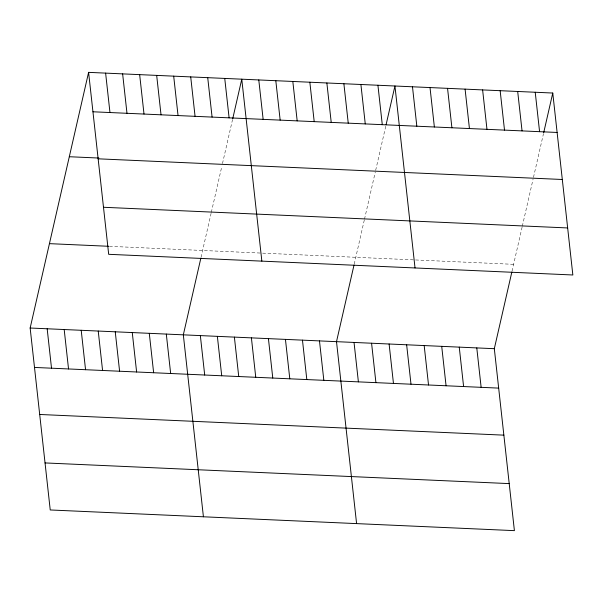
<?xml version="1.0" encoding="UTF-8"?>
<svg xmlns="http://www.w3.org/2000/svg" width="603" height="603" viewBox="0 0 603 603"><rect width="100%" height="100%" fill="white"/><g stroke="black" fill="none" stroke-linecap="round" stroke-linejoin="round"><path stroke-width="0.45" stroke-dasharray="3.02 2.26" d="M201.04 257.36L211.095 213.349M211.306 212.444L221.859 166.27M222.484 163.549L232.517 119.643M354.217 264.182L364.272 220.17M364.483 219.266L375.247 172.187M375.661 170.37L385.89 125.605M512.03 271.214L522.092 227.203M522.296 226.298L533.06 179.212M533.474 177.403L543.514 133.497M109.452 246.326L261.732 253.109M262.629 253.147L513.605 264.325"/><path stroke-width="0.9" d="M511.834 272.074L494.317 348.692L514.404 530.64L50.237 509.965L30.15 328.017L88.596 72.36L552.763 93.035L572.85 274.983L108.683 254.308L88.596 72.36M200.844 258.22L183.327 334.838L203.415 516.786M232.713 118.783L241.765 79.181L261.853 261.129M354.014 265.041L336.504 341.66L356.592 523.608M386.086 124.746L394.942 86.003L415.03 267.951M543.71 132.637L552.763 93.035M92.945 111.781L557.112 132.456M69.307 156.727L98.869 158.046M98.138 158.815L562.305 179.49M103.49 207.274L567.657 227.949M49.438 243.65L108.555 246.28M30.15 328.017L494.317 348.692M34.499 367.438L498.673 388.113M39.692 414.472L503.867 435.147M45.044 462.931L509.218 483.606M535.23 92.259L539.579 131.68M517.691 91.475L522.047 130.896M500.158 90.691L504.507 130.112M482.619 89.915L486.975 129.336M465.086 89.131L469.435 128.552M476.785 347.916L481.134 387.337M447.554 88.347L451.903 127.776M459.252 347.132L463.601 386.553M430.014 87.571L434.371 126.992M441.713 346.348L446.069 385.777M412.482 86.787L416.831 126.208M424.18 345.572L428.529 384.993M406.641 344.788L410.997 384.209M377.923 85.249L382.279 124.67M360.903 84.488L365.26 123.917M389.108 344.004L393.458 383.433M343.883 83.734L348.24 123.155M371.576 343.228L375.925 382.649M326.864 82.973L331.22 122.394M354.036 342.444L358.393 381.865M309.844 82.219L314.201 121.64M292.824 81.458L297.181 120.879M319.484 340.906L323.834 380.327M275.805 80.696L280.161 120.125M302.465 340.145L306.814 379.573M258.785 79.943L263.142 119.364M285.445 339.391L289.794 378.812M268.425 338.63L272.775 378.051M224.746 78.428L229.102 117.849M251.406 337.876L255.755 377.297M207.726 77.666L212.083 117.088M234.386 337.115L238.735 376.536M190.714 76.905L195.063 116.334M217.366 336.353L221.716 375.782M173.694 76.151L178.043 115.572M200.347 335.6L204.696 375.021M156.674 75.39L161.024 114.819M139.655 74.636L144.004 114.057M166.307 334.085L170.657 373.506M122.635 73.875L126.984 113.296M149.288 333.323L153.637 372.744M105.615 73.121L109.965 112.542M132.268 332.57L136.617 371.991M115.248 331.808L119.598 371.229M98.229 331.047L102.578 370.476M81.209 330.293L85.558 369.714M64.189 329.532L68.538 368.953M47.17 328.778L51.519 368.199"/></g></svg>
